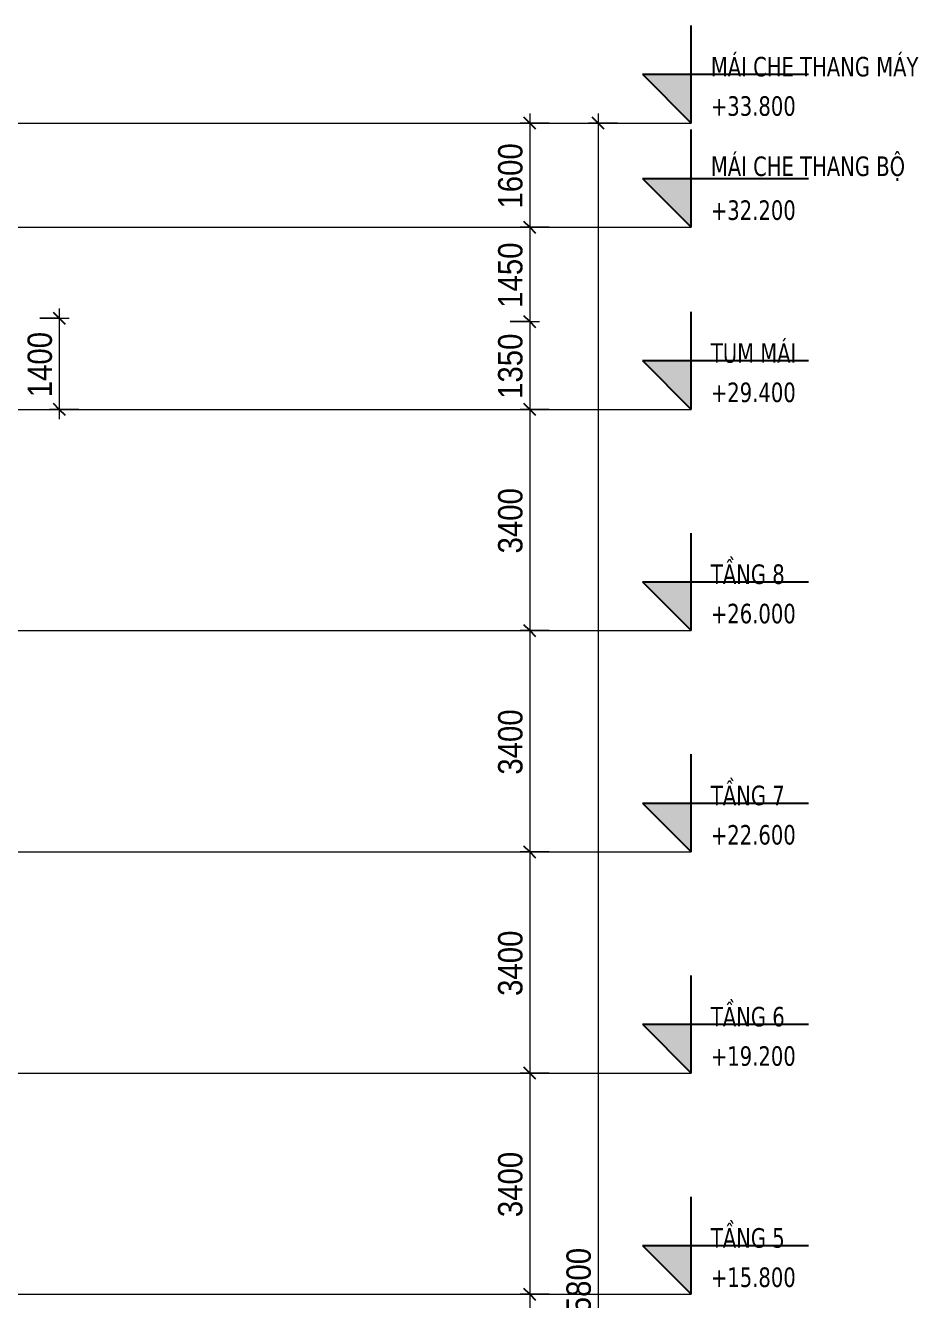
# Model space of a CAD drawing. Header units: millimetres. Extents: x -92143 to -2058, y -8802 to 35300.
# Drawn here: x -15782 to -2058, y 15705 to 35300 of the extents above; entities that cross this region are included whole.
import ezdxf

# ---------------------------------------------------------------- set-up
doc = ezdxf.new("R2010")
doc.units = ezdxf.units.MM
doc.linetypes.add('Centre', pattern=[31.75, 6.35, -4.7625, 15.875, -4.7625])
for name, color, linetype, lineweight in [('A-ANNO-DIMS', 211, 'Continuous', 9), ('A-ANNO-DIMS-150', 211, 'Continuous', 9), ('A-FLOR-LEVL', 51, 'Continuous', 9), ('A-FLOR-LEVL-1', 51, 'Continuous', 25), ('A-FLOR-LEVL-2', 51, 'Centre', 9)]:
    doc.layers.add(name, color=color, linetype=linetype, lineweight=lineweight)
doc.styles.add('Tahoma_B', font='tahomabd.ttf', dxfattribs={"width": 0.85, "height": 300})
doc.styles.add('UTM Avo', font='', dxfattribs={"width": 0.9, "height": 375})
doc.styles.get('UTM Avo').set_extended_font_data('UTM Avo')
doc.dimstyles.new('1_Dim_chi_tiet_2_5', dxfattribs={"dimscale": 304.8, "dimtxt": 374.737856, "dimasz": 0.590551, "dimexe": 0.492126, "dimexo": 0.0625, "dimgap": 0.049213, "dimtad": 1, "dimdec": 0, "dimrnd": 5, "dimzin": 0, "dimdsep": 46, "dimtxsty": 'UTM Avo', "dimblk1": 'OBLIQUE', "dimblk2": 'OBLIQUE', "dimsah": 1, "dimcen": 0.09, "dimdle": 0.492126, "dimazin": 0, "dimtfac": 1, "dimtdec": 4, "dimtix": 1, "dimtmove": 0, "dimatfit": 3, "dimfxl": 0.984252, "dimfxlon": 1, "dimtvp": 1, "dimtolj": 1, "dimtzin": 0, "dimarcsym": 2})

# ---------------------------------------------------------------- blocks, each defined once
blk = doc.blocks.new('Level - CAO ĐỘ LEVEL-350587-TKCS_MẶT CẮT E')
at = {"layer": 'A-FLOR-LEVL'}
blk.add_hatch(color=256, dxfattribs=at).paths.add_polyline_path([(-5550, 2950), (-5550, 2200), (-6300, 2950)])
at = {"layer": 'A-FLOR-LEVL-1'}
for p, q in [((-5550, 2200), (-5550, 3700)), ((-6300, 2950), (-5550, 2200)), ((-6300, 2950), (-3750, 2950))]:
    blk.add_line(p, q, dxfattribs=at)
blk = doc.blocks.new('DIMBLOCK1-TKCS_MẶT CẮT E')
at = {"layer": 'A-ANNO-DIMS-150'}
for p, q in [((-8032, 33950), (-8032, 32200)), ((-7732, 33800), (-8182, 33800)), ((-8032, 33800), (-7732, 33800)), ((-7732, 32200), (-8182, 32200)), ((-8032, 32200), (-7732, 32200))]:
    blk.add_line(p, q, dxfattribs=at)
at = {"layer": 'A-ANNO-DIMS-150', "lineweight": 25}
for p, q in [((-8032, 33800), (-8122, 33890)), ((-8032, 33800), (-7942, 33710)), ((-8032, 32200), (-8122, 32290)), ((-8032, 32200), (-7942, 32110))]:
    blk.add_line(p, q, dxfattribs=at)
at = {"layer": 'A-ANNO-DIMS-150', "color": 0, "insert": (-8519, 32486), "char_height": 375, "width": 1232.47, "attachment_point": 1, "rotation": 90, "line_spacing_factor": 1.110334, "style": 'UTM Avo'}
blk.add_mtext('1600', dxfattribs=at)
blk = doc.blocks.new('_Oblique')
at = {"color": 0, "linetype": 'ByBlock', "lineweight": -2}
blk.add_line((-0.5, -0.5), (0.5, 0.5), dxfattribs=at)
blk = doc.blocks.new('DIMBLOCK2-TKCS_MẶT CẮT E')
at = {"layer": 'A-ANNO-DIMS-150'}
for p, q in [((-7732, 32200), (-8182, 32200)), ((-8032, 32200), (-8032, 30750)), ((-8032, 32200), (-7732, 32200)), ((-8332, 30750), (-7882, 30750)), ((-8032, 30750), (-8332, 30750))]:
    blk.add_line(p, q, dxfattribs=at)
at = {"layer": 'A-ANNO-DIMS-150', "lineweight": 25}
for p, q in [((-8032, 32200), (-8122, 32290)), ((-8032, 32200), (-7942, 32110)), ((-8032, 30750), (-8122, 30840)), ((-8032, 30750), (-7942, 30660))]:
    blk.add_line(p, q, dxfattribs=at)
at = {"layer": 'A-ANNO-DIMS-150', "color": 0, "insert": (-8519, 30961), "char_height": 375, "width": 1232.47, "attachment_point": 1, "rotation": 90, "line_spacing_factor": 1.110334, "style": 'UTM Avo'}
blk.add_mtext('1450', dxfattribs=at)
blk = doc.blocks.new('DIMBLOCK3-TKCS_MẶT CẮT E')
at = {"layer": 'A-ANNO-DIMS-150', "lineweight": 25}
for p, q in [((-8032, 30750), (-8122, 30840)), ((-8032, 30750), (-7942, 30660)), ((-8032, 29400), (-8122, 29490)), ((-8032, 29400), (-7942, 29310))]:
    blk.add_line(p, q, dxfattribs=at)
at = {"layer": 'A-ANNO-DIMS-150'}
for p, q in [((-8332, 30750), (-7882, 30750)), ((-8032, 30750), (-8332, 30750)), ((-8032, 30750), (-8032, 29400)), ((-7732, 29400), (-8182, 29400)), ((-8032, 29400), (-7732, 29400))]:
    blk.add_line(p, q, dxfattribs=at)
at = {"layer": 'A-ANNO-DIMS-150', "color": 0, "insert": (-8519, 29561), "char_height": 375, "width": 1232.47, "attachment_point": 1, "rotation": 90, "line_spacing_factor": 1.110334, "style": 'UTM Avo'}
blk.add_mtext('1350', dxfattribs=at)
blk = doc.blocks.new('DIMBLOCK4-TKCS_MẶT CẮT E')
at = {"layer": 'A-ANNO-DIMS-150'}
for p, q in [((-7732, 29400), (-8182, 29400)), ((-8032, 29400), (-8032, 26000)), ((-8032, 29400), (-7732, 29400)), ((-7732, 26000), (-8182, 26000)), ((-8032, 26000), (-7732, 26000))]:
    blk.add_line(p, q, dxfattribs=at)
at = {"layer": 'A-ANNO-DIMS-150', "lineweight": 25}
for p, q in [((-8032, 29400), (-8122, 29490)), ((-8032, 29400), (-7942, 29310)), ((-8032, 26000), (-8122, 26090)), ((-8032, 26000), (-7942, 25910))]:
    blk.add_line(p, q, dxfattribs=at)
at = {"layer": 'A-ANNO-DIMS-150', "color": 0, "insert": (-8519, 27186), "char_height": 375, "width": 1232.47, "attachment_point": 1, "rotation": 90, "line_spacing_factor": 1.110334, "style": 'UTM Avo'}
blk.add_mtext('3400', dxfattribs=at)
blk = doc.blocks.new('DIMBLOCK5-TKCS_MẶT CẮT E')
at = {"layer": 'A-ANNO-DIMS-150', "lineweight": 25}
for p, q in [((-8032, 26000), (-8122, 26090)), ((-8032, 26000), (-7942, 25910)), ((-8032, 22600), (-8122, 22690)), ((-8032, 22600), (-7942, 22510))]:
    blk.add_line(p, q, dxfattribs=at)
at = {"layer": 'A-ANNO-DIMS-150'}
for p, q in [((-7732, 26000), (-8182, 26000)), ((-8032, 26000), (-8032, 22600)), ((-8032, 26000), (-7732, 26000)), ((-7732, 22600), (-8182, 22600)), ((-8032, 22600), (-7732, 22600))]:
    blk.add_line(p, q, dxfattribs=at)
at = {"layer": 'A-ANNO-DIMS-150', "color": 0, "insert": (-8519, 23786), "char_height": 375, "width": 1232.47, "attachment_point": 1, "rotation": 90, "line_spacing_factor": 1.110334, "style": 'UTM Avo'}
blk.add_mtext('3400', dxfattribs=at)
blk = doc.blocks.new('DIMBLOCK6-TKCS_MẶT CẮT E')
at = {"layer": 'A-ANNO-DIMS-150'}
for p, q in [((-7732, 22600), (-8182, 22600)), ((-8032, 22600), (-8032, 19200)), ((-8032, 22600), (-7732, 22600)), ((-7732, 19200), (-8182, 19200)), ((-8032, 19200), (-7732, 19200))]:
    blk.add_line(p, q, dxfattribs=at)
at = {"layer": 'A-ANNO-DIMS-150', "lineweight": 25}
for p, q in [((-8032, 22600), (-8122, 22690)), ((-8032, 22600), (-7942, 22510)), ((-8032, 19200), (-8122, 19290)), ((-8032, 19200), (-7942, 19110))]:
    blk.add_line(p, q, dxfattribs=at)
at = {"layer": 'A-ANNO-DIMS-150', "color": 0, "insert": (-8519, 20386), "char_height": 375, "width": 1232.47, "attachment_point": 1, "rotation": 90, "line_spacing_factor": 1.110334, "style": 'UTM Avo'}
blk.add_mtext('3400', dxfattribs=at)
blk = doc.blocks.new('DIMBLOCK7-TKCS_MẶT CẮT E')
at = {"layer": 'A-ANNO-DIMS-150', "lineweight": 25}
for p, q in [((-8032, 19200), (-8122, 19290)), ((-8032, 19200), (-7942, 19110)), ((-8032, 15800), (-8122, 15890)), ((-8032, 15800), (-7942, 15710))]:
    blk.add_line(p, q, dxfattribs=at)
at = {"layer": 'A-ANNO-DIMS-150'}
for p, q in [((-7732, 19200), (-8182, 19200)), ((-8032, 19200), (-8032, 15800)), ((-8032, 19200), (-7732, 19200)), ((-7732, 15800), (-8182, 15800)), ((-8032, 15800), (-7732, 15800))]:
    blk.add_line(p, q, dxfattribs=at)
at = {"layer": 'A-ANNO-DIMS-150', "color": 0, "insert": (-8519, 16986), "char_height": 375, "width": 1232.47, "attachment_point": 1, "rotation": 90, "line_spacing_factor": 1.110334, "style": 'UTM Avo'}
blk.add_mtext('3400', dxfattribs=at)
blk = doc.blocks.new('DIMBLOCK8-TKCS_MẶT CẮT E')
at = {"layer": 'A-ANNO-DIMS-150', "lineweight": 25}
for p, q in [((-8032, 15800), (-8122, 15890)), ((-8032, 15800), (-7942, 15710)), ((-8032, 12400), (-8122, 12490)), ((-8032, 12400), (-7942, 12310))]:
    blk.add_line(p, q, dxfattribs=at)
at = {"layer": 'A-ANNO-DIMS-150'}
for p, q in [((-7732, 15800), (-8182, 15800)), ((-8032, 15800), (-8032, 12400)), ((-8032, 15800), (-7732, 15800)), ((-7732, 12400), (-8182, 12400)), ((-8032, 12400), (-7732, 12400))]:
    blk.add_line(p, q, dxfattribs=at)
at = {"layer": 'A-ANNO-DIMS-150', "color": 0, "insert": (-8519, 13586), "char_height": 375, "width": 1232.47, "attachment_point": 1, "rotation": 90, "line_spacing_factor": 1.110334, "style": 'UTM Avo'}
blk.add_mtext('3400', dxfattribs=at)
blk = doc.blocks.new('DIMBLOCK14-TKCS_MẶT CẮT E')
at = {"layer": 'A-ANNO-DIMS-150'}
for p, q in [((-6982, 33950), (-6982, -2150)), ((-6682, 33800), (-7132, 33800)), ((-6982, 33800), (-6682, 33800)), ((-7282, -2000), (-6832, -2000)), ((-6982, -2000), (-7282, -2000))]:
    blk.add_line(p, q, dxfattribs=at)
at = {"layer": 'A-ANNO-DIMS-150', "lineweight": 25}
for p, q in [((-6982, 33800), (-7072, 33890)), ((-6982, 33800), (-6892, 33710)), ((-6982, -2000), (-7072, -1910)), ((-6982, -2000), (-6892, -2090))]:
    blk.add_line(p, q, dxfattribs=at)
at = {"layer": 'A-ANNO-DIMS-150', "color": 0, "insert": (-7469, 15258), "char_height": 375, "width": 1540.59, "attachment_point": 1, "rotation": 90, "line_spacing_factor": 1.110334, "style": 'UTM Avo'}
blk.add_mtext('35800', dxfattribs=at)
blk = doc.blocks.new('DIMBLOCK47-TKCS_MẶT CẮT E')
at = {"layer": 'A-ANNO-DIMS-150'}
for p, q in [((-15563, 30800), (-15113, 30800)), ((-15263, 30800), (-15563, 30800)), ((-15263, 30950), (-15263, 29250)), ((-14963, 29400), (-15413, 29400)), ((-15263, 29400), (-14963, 29400))]:
    blk.add_line(p, q, dxfattribs=at)
at = {"layer": 'A-ANNO-DIMS-150', "lineweight": 25}
for p, q in [((-15263, 30800), (-15353, 30890)), ((-15263, 30800), (-15173, 30710)), ((-15263, 29400), (-15353, 29490)), ((-15263, 29400), (-15173, 29310))]:
    blk.add_line(p, q, dxfattribs=at)
at = {"layer": 'A-ANNO-DIMS-150', "color": 0, "insert": (-15750, 29586), "char_height": 375, "width": 1232.47, "attachment_point": 1, "rotation": 90, "line_spacing_factor": 1.110334, "style": 'UTM Avo'}
blk.add_mtext('1400', dxfattribs=at)

msp = doc.modelspace()

# ---------------------------------------------------------------- linework, layer by layer
at = {"layer": 'A-FLOR-LEVL-2'}
for p, q in [((-92142.8, 33800), (-5549.7, 33800)), ((-92142.8, 32200), (-5549.7, 32200)), ((-92142.8, 29400), (-5549.7, 29400)), ((-92142.8, 26000), (-5549.7, 26000)), ((-92142.8, 22600), (-5549.7, 22600)), ((-92142.8, 19200), (-5549.7, 19200)), ((-92142.8, 15800), (-5549.7, 15800))]:
    msp.add_line(p, q, dxfattribs=at)

# ---------------------------------------------------------------- block references
at = {"layer": 'A-FLOR-LEVL-1'}
for p in [(0, 31600), (0, 30000), (0, 27200), (0, 23800), (0, 20400), (0, 17000), (0, 13600)]:
    msp.add_blockref('Level - CAO ĐỘ LEVEL-350587-TKCS_MẶT CẮT E', p, dxfattribs=at)

# ---------------------------------------------------------------- texts
at = {"layer": 'A-FLOR-LEVL', "char_height": 300, "line_spacing_factor": 0.996129, "style": 'Tahoma_B'}
for s, insert, width, attachment_point in [('\\pt1530,3060,4590,6120,7650,9180,10710,12240,13770,15300,16830,18360,19890,21420,22950,24480,26010,27540,29070,30600,32130,33660,35190,36720,38250,39780,41310,42840,44370,45900,47430,48960;MÁI CHE THANG MÁY', (-5248.9, 34511.5), 3921.9, 7), ('\\pt637.5,1275,1912.5,2550,3187.5,3825,4462.5,5100,5737.5,6375,7012.5,7650,8287.5,8925,9562.5,10200,10837.5,11475,12112.5,12750,13387.5,14025,14662.5,15300,15937.5,16575,17212.5,17850,18487.5,19125,19762.5,20400;+33.800', (-5248.9, 34212.6), 1551.675, 1), ('\\pt1530,3060,4590,6120,7650,9180,10710,12240,13770,15300,16830,18360,19890,21420,22950,24480,26010,27540,29070,30600,32130,33660,35190,36720,38250,39780,41310,42840,44370,45900,47430,48960;MÁI CHE THANG BỘ', (-5248.9, 32911.5), 3643.95, 7), ('\\pt637.5,1275,1912.5,2550,3187.5,3825,4462.5,5100,5737.5,6375,7012.5,7650,8287.5,8925,9562.5,10200,10837.5,11475,12112.5,12750,13387.5,14025,14662.5,15300,15937.5,16575,17212.5,17850,18487.5,19125,19762.5,20400;+32.200', (-5248.9, 32612.6), 1551.675, 1), ('\\pt1530,3060,4590,6120,7650,9180,10710,12240,13770,15300,16830,18360,19890,21420,22950,24480,26010,27540,29070,30600,32130,33660,35190,36720,38250,39780,41310,42840,44370,45900,47430,48960;TUM MÁI', (-5248.9, 30111.5), 1670.25, 7), ('\\pt637.5,1275,1912.5,2550,3187.5,3825,4462.5,5100,5737.5,6375,7012.5,7650,8287.5,8925,9562.5,10200,10837.5,11475,12112.5,12750,13387.5,14025,14662.5,15300,15937.5,16575,17212.5,17850,18487.5,19125,19762.5,20400;+29.400', (-5248.9, 29812.6), 1551.675, 1), ('\\pt1530,3060,4590,6120,7650,9180,10710,12240,13770,15300,16830,18360,19890,21420,22950,24480,26010,27540,29070,30600,32130,33660,35190,36720,38250,39780,41310,42840,44370,45900,47430,48960;TẦNG 8', (-5248.9, 26711.5), 1357.875, 7), ('\\pt637.5,1275,1912.5,2550,3187.5,3825,4462.5,5100,5737.5,6375,7012.5,7650,8287.5,8925,9562.5,10200,10837.5,11475,12112.5,12750,13387.5,14025,14662.5,15300,15937.5,16575,17212.5,17850,18487.5,19125,19762.5,20400;+26.000', (-5248.9, 26412.6), 1551.675, 1), ('\\pt1530,3060,4590,6120,7650,9180,10710,12240,13770,15300,16830,18360,19890,21420,22950,24480,26010,27540,29070,30600,32130,33660,35190,36720,38250,39780,41310,42840,44370,45900,47430,48960;TẦNG 7', (-5248.9, 23311.5), 1357.875, 7), ('\\pt637.5,1275,1912.5,2550,3187.5,3825,4462.5,5100,5737.5,6375,7012.5,7650,8287.5,8925,9562.5,10200,10837.5,11475,12112.5,12750,13387.5,14025,14662.5,15300,15937.5,16575,17212.5,17850,18487.5,19125,19762.5,20400;+22.600', (-5248.9, 23012.6), 1551.675, 1), ('\\pt1530,3060,4590,6120,7650,9180,10710,12240,13770,15300,16830,18360,19890,21420,22950,24480,26010,27540,29070,30600,32130,33660,35190,36720,38250,39780,41310,42840,44370,45900,47430,48960;TẦNG 6', (-5248.9, 19911.5), 1357.875, 7), ('\\pt637.5,1275,1912.5,2550,3187.5,3825,4462.5,5100,5737.5,6375,7012.5,7650,8287.5,8925,9562.5,10200,10837.5,11475,12112.5,12750,13387.5,14025,14662.5,15300,15937.5,16575,17212.5,17850,18487.5,19125,19762.5,20400;+19.200', (-5248.9, 19612.6), 1551.675, 1), ('\\pt1530,3060,4590,6120,7650,9180,10710,12240,13770,15300,16830,18360,19890,21420,22950,24480,26010,27540,29070,30600,32130,33660,35190,36720,38250,39780,41310,42840,44370,45900,47430,48960;TẦNG 5', (-5248.9, 16511.5), 1357.875, 7), ('\\pt637.5,1275,1912.5,2550,3187.5,3825,4462.5,5100,5737.5,6375,7012.5,7650,8287.5,8925,9562.5,10200,10837.5,11475,12112.5,12750,13387.5,14025,14662.5,15300,15937.5,16575,17212.5,17850,18487.5,19125,19762.5,20400;+15.800', (-5248.9, 16212.6), 1551.675, 1)]:
    msp.add_mtext(s, dxfattribs=dict(at, insert=insert, width=width, attachment_point=attachment_point))

# ---------------------------------------------------------------- dimensions: what is measured, and where the dimension line sits
at = {"layer": 'A-ANNO-DIMS'}
for base, p1, p2, override, picture, middle in [((-8031.9, 32200), (-7731.9, 33800), (-7731.9, 32200), {"dimpost": '<>', "dimfxl": 1600}, 'DIMBLOCK1-TKCS_MẶT CẮT E', (-8240.9, 33000)), ((-6981.9, -2000), (-6681.9, 33800), (-7281.9, -2000), {"dimpost": '<>', "dimfxl": 35805.02758}, 'DIMBLOCK14-TKCS_MẶT CẮT E', (-7190.9, 15900)), ((-8031.9, 30750), (-7731.9, 32200), (-8331.9, 30750), {"dimpost": '<>', "dimfxl": 1569.235483}, 'DIMBLOCK2-TKCS_MẶT CẮT E', (-8240.9, 31475)), ((-15262.5, 29400), (-15562.5, 30800), (-14962.5, 29400), {"dimpost": '<>', "dimfxl": 1523.154621}, 'DIMBLOCK47-TKCS_MẶT CẮT E', (-15471.6, 30100)), ((-8031.9, 29400), (-8331.9, 30750), (-7731.9, 29400), {"dimpost": '<>', "dimfxl": 1477.32867}, 'DIMBLOCK3-TKCS_MẶT CẮT E', (-8240.9, 30075)), ((-8031.9, 26000), (-7731.9, 29400), (-7731.9, 26000), {"dimpost": '<>', "dimfxl": 3400}, 'DIMBLOCK4-TKCS_MẶT CẮT E', (-8240.9, 27700)), ((-8031.9, 22600), (-7731.9, 26000), (-7731.9, 22600), {"dimpost": '<>', "dimfxl": 3400}, 'DIMBLOCK5-TKCS_MẶT CẮT E', (-8240.9, 24300)), ((-8031.9, 19200), (-7731.9, 22600), (-7731.9, 19200), {"dimpost": '<>', "dimfxl": 3400}, 'DIMBLOCK6-TKCS_MẶT CẮT E', (-8240.9, 20900)), ((-8031.9, 15800), (-7731.9, 19200), (-7731.9, 15800), {"dimpost": '<>', "dimfxl": 3400}, 'DIMBLOCK7-TKCS_MẶT CẮT E', (-8240.9, 17500)), ((-8031.9, 12400), (-7731.9, 15800), (-7731.9, 12400), {"dimpost": '<>', "dimfxl": 3400}, 'DIMBLOCK8-TKCS_MẶT CẮT E', (-8240.9, 14100))]:
    dim = msp.add_linear_dim(base=base, p1=p1, p2=p2, angle=90, dimstyle='1_Dim_chi_tiet_2_5', override=override, dxfattribs=at)
    dim.commit()
    dim.dimension.update_dxf_attribs({"geometry": picture, "text_midpoint": middle})

doc.saveas('drawing.dxf')
